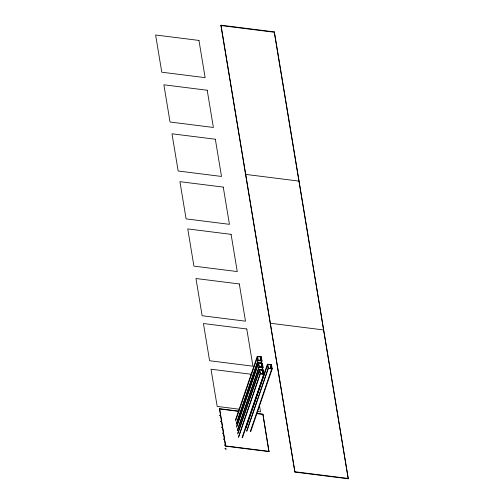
<?xml version="1.0" encoding="UTF-8"?>
<svg xmlns="http://www.w3.org/2000/svg" width="504" height="504" viewBox="0 0 504 504"><rect width="100%" height="100%" fill="white"/><g stroke="black" fill="none" stroke-linecap="round" stroke-linejoin="round"><path stroke-width="0.76" d="M220.909 25.534L221.023 25.2L274.378 31.903L348.27 478.8L294.916 472.097L220.909 25.534L274.264 32.237L348.27 478.8M274.264 32.237L274.378 31.903M256.7 413.375L262.893 414.149L268.972 451.615L225.628 446.172L219.549 408.706L238.896 411.138M225.628 446.172L219.549 408.706M235.494 419.92L257.267 356.334L261.324 356.845L262.011 361.009L261.255 363.226M235.601 420.928L257.626 356.599L261.034 357.027L261.652 360.744L260.889 362.962M236.181 424.091L257.954 360.499L257.267 356.334M236.471 423.908L258.243 360.316L257.626 356.599M236.552 426.315L258.325 362.729L262.382 363.233L263.075 367.403L262.061 370.358M236.659 427.316L258.684 362.987L262.093 363.416L262.71 367.139L261.696 370.1M259.768 360.719L261.034 357.027M260.058 360.536L261.324 356.845M237.245 430.485L259.012 366.893L258.325 362.729M237.529 430.303L259.302 366.71L258.684 362.987M237.68 433.112L259.453 369.526L263.51 370.037L264.197 374.201L242.43 437.793M237.787 434.12L259.812 369.791L263.22 370.219L263.838 373.936L242.065 437.529M260.826 367.114L262.093 363.416M261.116 366.931L262.382 363.233M238.367 437.283L260.14 373.691L259.453 369.526M238.657 437.1L260.429 373.508L259.812 369.791M261.954 373.911L263.22 370.219M261.992 374.472L263.51 370.037M245.662 427.808L267.435 364.222L271.492 364.726L272.185 368.896L250.664 431.745M246.028 428.072L267.794 364.48L271.202 364.909L271.82 368.632L250.305 431.481M246.607 431.235L268.128 368.386L267.435 364.222M246.897 431.052L268.411 368.204L267.794 364.48M269.936 368.607L271.202 364.909M270.226 368.424L271.492 364.726M268.972 451.615L262.893 414.149M294.916 472.097L221.023 25.2M220.613 415.573L219.492 415.22L220.576 415.353M221.596 421.527L220.475 421.174L221.558 421.306M222.585 427.48L221.464 427.127L222.548 427.26M223.568 433.434L222.453 433.081L223.537 433.219M224.557 439.394L223.436 439.034L224.519 439.173M225.546 445.347L224.425 444.988L225.508 445.126M245.574 174.39L298.935 181.094M270.245 323.24L323.599 329.944M258.243 360.316L261.652 360.744M257.954 360.499L262.011 361.009M259.302 366.71L262.71 367.139M259.012 366.893L263.075 367.403M268.411 368.204L271.82 368.632M268.128 368.386L272.185 368.896M260.429 373.508L263.838 373.936M260.14 373.691L264.197 374.201M251.25 374.264L211.006 369.205L217.174 406.419L239.621 409.242M257.418 411.478L260.518 411.869L259.358 404.888M219.461 408.958L238.814 411.39M256.612 413.626L262.804 414.401M225.716 445.92L269.06 451.364M295.029 471.763L348.384 478.466M226.164 449.064L225.042 448.711L226.164 449.064M198.96 40.433L155.616 34.99L161.778 72.204L205.128 77.647L198.96 40.433M207.213 90.248L163.869 84.798L170.037 122.012L213.381 127.462L207.213 90.248M215.334 139.236L171.99 133.793L178.158 171.007L221.502 176.45L215.334 139.236M223.266 187.11L179.922 181.667L186.089 218.881L229.433 224.324L223.266 187.11M231.097 234.354L187.753 228.911L193.92 266.125L237.264 271.568L231.097 234.354M239.318 283.96L195.974 278.517L202.142 315.731L245.486 321.174L239.318 283.96M246.777 328.98L203.433 323.53L209.601 360.744L252.945 366.194L246.777 328.98"/></g></svg>
